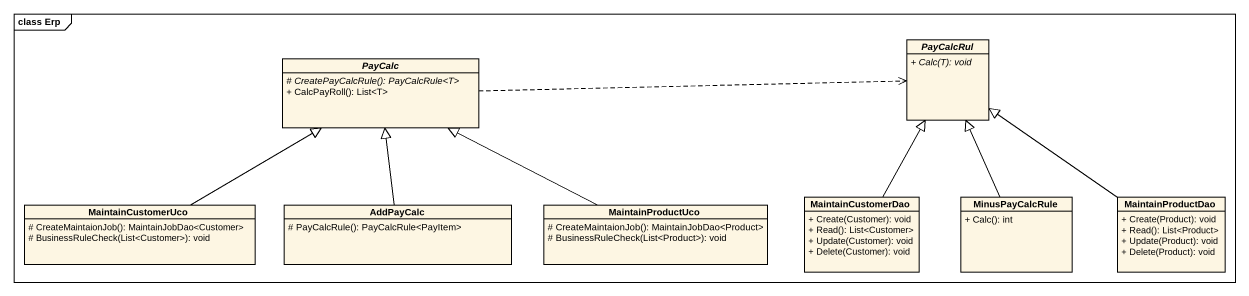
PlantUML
@startuml
mainframe class Erp
hide circle
hide empty members
skinparam classAttributeIconSize 0
abstract class PayCalc {
  {abstract} # CreatePayCalcRule(): PayCalcRule<T>
  + CalcPayRoll(): List<T>
}
abstract class PayCalcRul {
  {abstract} + Calc(T): void
}
class MaintainCustomerUco {
  # CreateMaintaionJob(): MaintainJobDao<Customer>
  # BusinessRuleCheck(List<Customer>): void
}
class AddPayCalc {
  # PayCalcRule(): PayCalcRule<PayItem>
}
class MaintainProductUco {
  # CreateMaintaionJob(): MaintainJobDao<Product>
  # BusinessRuleCheck(List<Product>): void
}
class MaintainCustomerDao {
  + Create(Customer): void
  + Read(): List<Customer>
  + Update(Customer): void
  + Delete(Customer): void
}
class MinusPayCalcRule {
  + Calc(): int
}
class MaintainProductDao {
  + Create(Product): void
  + Read(): List<Product>
  + Update(Product): void
  + Delete(Product): void
}
PayCalc .right.> PayCalcRul
MaintainCustomerUco -right-|> PayCalc
AddPayCalc -up-|> PayCalc
MaintainProductUco -left-|> PayCalc
MaintainCustomerDao -up-|> PayCalcRul
MinusPayCalcRule -up-|> PayCalcRul
MaintainProductDao -up-|> PayCalcRul
@enduml
